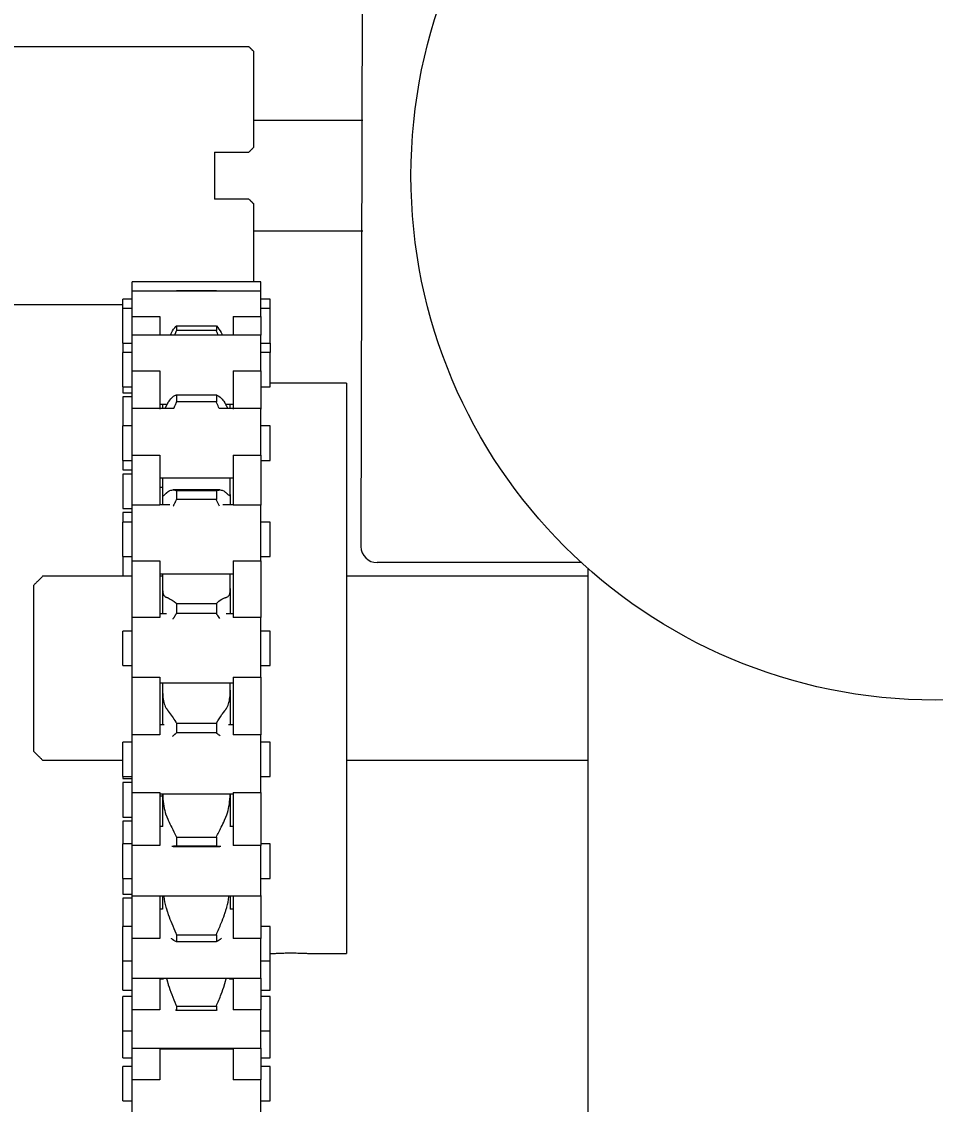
# Model space of a CAD drawing. Header units: inches. Extents: x 1 to 12.5, y 7.3 to 19.7.
# Drawn here: x 5.149 to 6.701, y 14.527 to 16.365 of the extents above; entities that cross this region are included whole.
import ezdxf

# ---------------------------------------------------------------- set-up
doc = ezdxf.new("R2010")
doc.units = ezdxf.units.IN
doc.header["$MEASUREMENT"] = 0
doc.header["$PDSIZE"] = -1
doc.layers.add('DIM', color=1, linetype='Continuous')
doc.styles.add('SLDTEXTSTYLE0', font='ARIAL.TTF', dxfattribs={"width": 0.7})
doc.dimstyles.new('SLDDIMSTYLE0', dxfattribs={"dimtxt": 0.125, "dimasz": 0.15, "dimexe": 0, "dimexo": 0.0625, "dimgap": 0.03125, "dimtad": 0, "dimtih": 1, "dimtoh": 1, "dimdec": 3, "dimlfac": 4, "dimrnd": 1e-09, "dimzin": 12, "dimdsep": 46, "dimtxsty": 'SLDTEXTSTYLE0', "dimsah": 1, "dimcen": 0.09, "dimadec": 0, "dimazin": 0, "dimtfac": 1, "dimtdec": 3, "dimtofl": 0, "dimtmove": 0, "dimatfit": 3, "dimfxl": 0, "dimtolj": 1, "dimtzin": 12, "dimarcsym": 0})

# ---------------------------------------------------------------- blocks, each defined once
blk = doc.blocks.new('*D8')
at = {"color": 0, "linetype": 'ByBlock', "lineweight": -2}
for p, q in [((4.7014, 13.9999), (4.7014, 19.4123)), ((4.8514, 19.4123), (6.2126, 19.4123)), ((8.5514, 19.4123), (7.1902, 19.4123)), ((8.7014, 14.0274), (8.7014, 19.4123))]:
    blk.add_line(p, q, dxfattribs=at)
at = {"color": 0, "linetype": 'ByBlock'}
for points in [[(4.7014, 19.4123), (4.8514, 19.3873), (4.8514, 19.4373)], [(8.7014, 19.4123), (8.5514, 19.3873), (8.5514, 19.4373)]]:
    blk.add_solid(points, dxfattribs=at)
at = {"layer": 'DEFPOINTS', "color": 0, "linetype": 'ByBlock'}
for p in [(8.7014, 13.9649), (4.7014, 13.9374)]:
    blk.add_point(p, dxfattribs=at)
at = {"color": 0, "linetype": 'ByBlock', "insert": (6.7014, 19.4123), "char_height": 0.125, "attachment_point": 5, "style": 'SLDTEXTSTYLE0'}
blk.add_mtext('16\\PSHAFT LENGTH', dxfattribs=at)

msp = doc.modelspace()

# ---------------------------------------------------------------- linework, layer by layer
at = {"color": 7, "linetype": 'Continuous', "lineweight": 15}
for p, q in [((5.728869, 16.954515), (5.725746, 15.473856)), ((5.543062, 16.314732), (5.543062, 16.150982)), ((5.476812, 16.143482), (5.476812, 16.063482)), ((5.476812, 16.143482), (5.535563, 16.143482)), ((5.535563, 16.063482), (5.476812, 16.063482)), ((5.543062, 16.055983), (5.543062, 15.923257)), ((5.33687, 15.907055), (5.33687, 15.923257)), ((5.55587, 15.907055), (5.55587, 15.923257)), ((5.33687, 15.864464), (5.33687, 15.907055)), ((5.412371, 15.908435), (5.412371, 15.907055)), ((5.412371, 15.908435), (5.480121, 15.908435)), ((5.480121, 15.908435), (5.480121, 15.907055)), ((5.55587, 15.864464), (5.55587, 15.907055)), ((5.321371, 15.877682), (5.321371, 15.893881)), ((5.57137, 15.877682), (5.57137, 15.893881)), ((5.321371, 15.819181), (5.321371, 15.877682)), ((5.57137, 15.819181), (5.57137, 15.877682)), ((5.33687, 15.864464), (5.383869, 15.864464)), ((5.33687, 15.832758), (5.33687, 15.864464)), ((5.383869, 15.864464), (5.383869, 15.832758)), ((5.412371, 15.848293), (5.412371, 15.840608)), ((5.412371, 15.848293), (5.480121, 15.848293)), ((5.480121, 15.848293), (5.480121, 15.840608)), ((5.50887, 15.864464), (5.55587, 15.864464)), ((5.50887, 15.864464), (5.50887, 15.832758)), ((5.55587, 15.864464), (5.55587, 15.832758)), ((5.33687, 15.771762), (5.33687, 15.832758)), ((5.480121, 15.840608), (5.412371, 15.840608)), ((5.55587, 15.771762), (5.55587, 15.832758)), ((5.321371, 15.819181), (5.321371, 15.804036)), ((5.57137, 15.819181), (5.57137, 15.804036)), ((5.321371, 15.804036), (5.321371, 15.803383)), ((5.321371, 15.744884), (5.321371, 15.803383)), ((5.57137, 15.804036), (5.57137, 15.803383)), ((5.57137, 15.744884), (5.57137, 15.803383)), ((5.33687, 15.771762), (5.383869, 15.771762)), ((5.33687, 15.706936), (5.33687, 15.771762)), ((5.383869, 15.771762), (5.383869, 15.706936)), ((5.50887, 15.771762), (5.55587, 15.771762)), ((5.50887, 15.771762), (5.50887, 15.706936)), ((5.55587, 15.771762), (5.55587, 15.706936)), ((5.321371, 15.744884), (5.321371, 15.734774)), ((5.701371, 15.751356), (5.701371, 14.782607)), ((5.321371, 15.727786), (5.321371, 15.678411)), ((5.412371, 15.73125), (5.412371, 15.71928)), ((5.412371, 15.73125), (5.480121, 15.73125)), ((5.480121, 15.71928), (5.412371, 15.71928)), ((5.480121, 15.73125), (5.480121, 15.71928)), ((5.33687, 15.628624), (5.33687, 15.707786)), ((5.388869, 15.715509), (5.388869, 15.707786)), ((5.50362, 15.707786), (5.50362, 15.715509)), ((5.55587, 15.628624), (5.55587, 15.707786)), ((5.321371, 15.619909), (5.321371, 15.678411)), ((5.57137, 15.619909), (5.57137, 15.678411)), ((5.33687, 15.628624), (5.383869, 15.628624)), ((5.33687, 15.54399), (5.33687, 15.628624)), ((5.383869, 15.628624), (5.383869, 15.54399)), ((5.50887, 15.628624), (5.55587, 15.628624)), ((5.50887, 15.628624), (5.50887, 15.54399)), ((5.55587, 15.628624), (5.55587, 15.54399)), ((5.321371, 15.619909), (5.321371, 15.60757)), ((5.321371, 15.60757), (5.321371, 15.603799)), ((5.321371, 15.596811), (5.321371, 15.542083)), ((5.388869, 15.590536), (5.388869, 15.561984)), ((5.50362, 15.561984), (5.50362, 15.590536)), ((5.388869, 15.561984), (5.388869, 15.544624)), ((5.412371, 15.568759), (5.412371, 15.553675)), ((5.412371, 15.568759), (5.480121, 15.568759)), ((5.480121, 15.553675), (5.412371, 15.553675)), ((5.480121, 15.568759), (5.480121, 15.553675)), ((5.50362, 15.561984), (5.50362, 15.544624)), ((5.321371, 15.542083), (5.321371, 15.538311)), ((5.383869, 15.54399), (5.33687, 15.54399)), ((5.33687, 15.44935), (5.33687, 15.54399)), ((5.55587, 15.54399), (5.50887, 15.54399)), ((5.55587, 15.44935), (5.55587, 15.54399)), ((5.321371, 15.531323), (5.321371, 15.515249)), ((5.321371, 15.456749), (5.321371, 15.515249)), ((5.57137, 15.456749), (5.57137, 15.515249)), ((5.321371, 15.456749), (5.321371, 15.423232)), ((5.33687, 15.44935), (5.383869, 15.44935)), ((5.33687, 15.353366), (5.33687, 15.44935)), ((5.383869, 15.44935), (5.383869, 15.353366)), ((5.50887, 15.44935), (5.55587, 15.44935)), ((5.50887, 15.44935), (5.50887, 15.353366)), ((5.55587, 15.44935), (5.55587, 15.353366)), ((6.100206, 15.446356), (5.753244, 15.446356)), ((5.388869, 15.427374), (5.388869, 15.40249)), ((5.50362, 15.40249), (5.50362, 15.427374)), ((6.110869, 15.436756), (6.110869, 14.448232)), ((5.17012, 15.125732), (5.17012, 15.408233)), ((5.17012, 15.125732), (5.17012, 15.408233)), ((5.388869, 15.40249), (5.388869, 15.35958)), ((5.50362, 15.40249), (5.50362, 15.35958)), ((5.412371, 15.376729), (5.412371, 15.360009)), ((5.412371, 15.376729), (5.480121, 15.376729)), ((5.480121, 15.376729), (5.480121, 15.360009)), ((5.383869, 15.353366), (5.33687, 15.353366)), ((5.33687, 15.251855), (5.33687, 15.353366)), ((5.480121, 15.360009), (5.412371, 15.360009)), ((5.55587, 15.353366), (5.50887, 15.353366)), ((5.55587, 15.251855), (5.55587, 15.353366)), ((5.321371, 15.271705), (5.321371, 15.330204)), ((5.57137, 15.271705), (5.57137, 15.330204)), ((5.33687, 15.251855), (5.383869, 15.251855)), ((5.33687, 15.15411), (5.33687, 15.251855)), ((5.383869, 15.251855), (5.383869, 15.15411)), ((5.388869, 15.24233), (5.388869, 15.229731)), ((5.50362, 15.229731), (5.50362, 15.24233)), ((5.50887, 15.251855), (5.55587, 15.251855)), ((5.50887, 15.251855), (5.50887, 15.15411)), ((5.55587, 15.251855), (5.55587, 15.15411)), ((5.388869, 15.229731), (5.388869, 15.171142)), ((5.50362, 15.229731), (5.50362, 15.171142)), ((5.412371, 15.173956), (5.412371, 15.157234)), ((5.412371, 15.173956), (5.480121, 15.173956)), ((5.480121, 15.173956), (5.480121, 15.157234)), ((5.383869, 15.15411), (5.33687, 15.15411)), ((5.33687, 15.055871), (5.33687, 15.15411)), ((5.480121, 15.157234), (5.412371, 15.157234)), ((5.55587, 15.15411), (5.50887, 15.15411)), ((5.55587, 15.055871), (5.55587, 15.15411)), ((5.321371, 15.083268), (5.321371, 15.141767)), ((5.57137, 15.083268), (5.57137, 15.141767)), ((5.321371, 15.083268), (5.321371, 15.079895)), ((5.321371, 15.072909), (5.321371, 15.018181)), ((5.33687, 15.055871), (5.383869, 15.055871)), ((5.33687, 14.96613), (5.33687, 15.055871)), ((5.383869, 15.055871), (5.383869, 14.96613)), ((5.50887, 15.055871), (5.55587, 15.055871)), ((5.50887, 15.055871), (5.50887, 14.96613)), ((5.55587, 15.055871), (5.55587, 14.96613)), ((5.388869, 15.053892), (5.388869, 14.998136)), ((5.50362, 15.053892), (5.50362, 14.998136)), ((5.321371, 15.018181), (5.321371, 15.014408)), ((5.321371, 15.007422), (5.321371, 14.968761)), ((5.321371, 14.910262), (5.321371, 14.968761)), ((5.383869, 14.96613), (5.33687, 14.96613)), ((5.33687, 14.880886), (5.33687, 14.96613)), ((5.412371, 14.980288), (5.412371, 14.965203)), ((5.412371, 14.980288), (5.480121, 14.980288)), ((5.480121, 14.965203), (5.412371, 14.965203)), ((5.480121, 14.980288), (5.480121, 14.965203)), ((5.55587, 14.96613), (5.50887, 14.96613)), ((5.55587, 14.880886), (5.55587, 14.96613)), ((5.57137, 14.910262), (5.57137, 14.968761)), ((5.321371, 14.910262), (5.321371, 14.887206)), ((5.321371, 14.887206), (5.321371, 14.883432)), ((5.321371, 14.876446), (5.321371, 14.828476)), ((5.33687, 14.808213), (5.33687, 14.88098)), ((5.383869, 14.88098), (5.383869, 14.808213)), ((5.388869, 14.880886), (5.388869, 14.857852)), ((5.50362, 14.880886), (5.50362, 14.857852)), ((5.50887, 14.88098), (5.50887, 14.808213)), ((5.55587, 14.88098), (5.55587, 14.808213)), ((5.321371, 14.769977), (5.321371, 14.828476)), ((5.57137, 14.769977), (5.57137, 14.828476)), ((5.383869, 14.808213), (5.33687, 14.808213)), ((5.33687, 14.740602), (5.33687, 14.808213)), ((5.412371, 14.814685), (5.480121, 14.814685)), ((5.412371, 14.814685), (5.412371, 14.802715)), ((5.480121, 14.802715), (5.412371, 14.802715)), ((5.480121, 14.814685), (5.480121, 14.802715)), ((5.55587, 14.808213), (5.50887, 14.808213)), ((5.55587, 14.740602), (5.55587, 14.808213)), ((5.321371, 14.720662), (5.321371, 14.769977)), ((5.57137, 14.720662), (5.57137, 14.769977)), ((5.33687, 14.687075), (5.33687, 14.740602)), ((5.383869, 14.740602), (5.383869, 14.687075)), ((5.388869, 14.740602), (5.388869, 14.739088)), ((5.50362, 14.739088), (5.50362, 14.740602)), ((5.50887, 14.740602), (5.50887, 14.687075)), ((5.55587, 14.740602), (5.55587, 14.687075)), ((5.321371, 14.651214), (5.321371, 14.709713)), ((5.57137, 14.651214), (5.57137, 14.709713)), ((5.412371, 14.693355), (5.412371, 14.685669)), ((5.412371, 14.693355), (5.480121, 14.693355)), ((5.480121, 14.693355), (5.480121, 14.685669)), ((5.383869, 14.687075), (5.33687, 14.687075)), ((5.33687, 14.621838), (5.33687, 14.687075)), ((5.480121, 14.685669), (5.412371, 14.685669)), ((5.55587, 14.687075), (5.50887, 14.687075)), ((5.55587, 14.621838), (5.55587, 14.687075)), ((5.321371, 14.605834), (5.321371, 14.651214)), ((5.57137, 14.605834), (5.57137, 14.651214)), ((5.33687, 14.568312), (5.33687, 14.621838)), ((5.383869, 14.621838), (5.383869, 14.568312)), ((5.388869, 14.621838), (5.388869, 14.620325)), ((5.50362, 14.620325), (5.50362, 14.621838)), ((5.50887, 14.621838), (5.50887, 14.568312)), ((5.55587, 14.621838), (5.55587, 14.568312)), ((5.321371, 14.53245), (5.321371, 14.59095)), ((5.57137, 14.53245), (5.57137, 14.59095)), ((5.383869, 14.568312), (5.33687, 14.568312)), ((5.33687, 14.503075), (5.33687, 14.568312)), ((5.55587, 14.568312), (5.50887, 14.568312)), ((5.55587, 14.503075), (5.55587, 14.568312))]:
    msp.add_line(p, q, dxfattribs=at)
msp.add_circle((6.70137, 16.103481), 0.890625, dxfattribs=at)
msp.add_arc((5.753247, 15.473857), 0.027501, 180.001408, 269.993702, dxfattribs=at)
for points in [[(5.535563, 16.322232), (4.238061, 16.322232)], [(5.543062, 16.314732), (5.535563, 16.322232)], [(5.728869, 16.197107), (5.543062, 16.197107)], [(5.535563, 16.143482), (5.543062, 16.150982)], [(5.535563, 16.063482), (5.543062, 16.055983)], [(5.543062, 16.009857), (5.728869, 16.009857)], [(5.55587, 15.923257), (5.33687, 15.923257)], [(5.55587, 15.907055), (5.33687, 15.907055)], [(4.238061, 15.884732), (5.321371, 15.884732)], [(5.33687, 15.893881), (5.321371, 15.893881)], [(5.57137, 15.893881), (5.55587, 15.893881)], [(5.33687, 15.877682), (5.321371, 15.877682)], [(5.57137, 15.877682), (5.55587, 15.877682)], [(5.55587, 15.832758), (5.33687, 15.832758)], [(5.412371, 15.840608), (5.409168, 15.832758)], [(5.321371, 15.819181), (5.33687, 15.819181)], [(5.55587, 15.819181), (5.57137, 15.819181)], [(5.33687, 15.803383), (5.321371, 15.803383)], [(5.57137, 15.803383), (5.55587, 15.803383)], [(5.321371, 15.744884), (5.33687, 15.744884)], [(5.55587, 15.744884), (5.57137, 15.744884)], [(5.701371, 15.751356), (5.57137, 15.751356)], [(5.321371, 15.734774), (5.33687, 15.734774)], [(5.33687, 15.727786), (5.321371, 15.727786)], [(5.394525, 15.711036), (5.398479, 15.718578)], [(5.412371, 15.71928), (5.407506, 15.707786)], [(5.494011, 15.718578), (5.497967, 15.711036)], [(5.40741, 15.707786), (5.33687, 15.707786)], [(5.383869, 15.715509), (5.396869, 15.715509)], [(5.393251, 15.707786), (5.394525, 15.711036)], [(5.55587, 15.707786), (5.485079, 15.707786)], [(5.49562, 15.715509), (5.50887, 15.715509)], [(5.497967, 15.711036), (5.499244, 15.707786)], [(5.33687, 15.678411), (5.321371, 15.678411)], [(5.57137, 15.678411), (5.55587, 15.678411)], [(5.321371, 15.619909), (5.33687, 15.619909)], [(5.55587, 15.619909), (5.57137, 15.619909)], [(5.321371, 15.603799), (5.33687, 15.603799)], [(5.33687, 15.596811), (5.321371, 15.596811)], [(5.383869, 15.590536), (5.50887, 15.590536)], [(5.383869, 15.574424), (5.388869, 15.574424)], [(5.394525, 15.563932), (5.398479, 15.567257)], [(5.485948, 15.569815), (5.406512, 15.569815)], [(5.412371, 15.553675), (5.406781, 15.542249)], [(5.494011, 15.567257), (5.497967, 15.563932)], [(5.503353, 15.55998), (5.50362, 15.561984)], [(5.321371, 15.538311), (5.33687, 15.538311)], [(5.401105, 15.544624), (5.383869, 15.544624)], [(5.50887, 15.544624), (5.491385, 15.544624)], [(5.33687, 15.531323), (5.321371, 15.531323)], [(5.33687, 15.515249), (5.321371, 15.515249)], [(5.57137, 15.515249), (5.55587, 15.515249)], [(5.321371, 15.456749), (5.33687, 15.456749)], [(5.55587, 15.456749), (5.57137, 15.456749)], [(5.383869, 15.427374), (5.50887, 15.427374)], [(5.18512, 15.423232), (5.17012, 15.408233)], [(5.18512, 15.423232), (5.17012, 15.408233)], [(5.33687, 15.423232), (5.18512, 15.423232)], [(5.33687, 15.423232), (5.18512, 15.423232)], [(5.388869, 15.423232), (5.383869, 15.423232)], [(5.388869, 15.423232), (5.383869, 15.423232)], [(5.990621, 15.423232), (5.701371, 15.423232)], [(6.110869, 15.423232), (5.701371, 15.423232)], [(5.394525, 15.38776), (5.398479, 15.386543)], [(5.494011, 15.386543), (5.497967, 15.38776)], [(5.503353, 15.396455), (5.50362, 15.40249)], [(5.395525, 15.35958), (5.383869, 15.35958)], [(5.412371, 15.360009), (5.406117, 15.35032)], [(5.50887, 15.35958), (5.496967, 15.35958)], [(5.33687, 15.330204), (5.321371, 15.330204)], [(5.57137, 15.330204), (5.55587, 15.330204)], [(5.321371, 15.271705), (5.33687, 15.271705)], [(5.55587, 15.271705), (5.57137, 15.271705)], [(5.383869, 15.24233), (5.50887, 15.24233)], [(5.503353, 15.220257), (5.50362, 15.229731)], [(5.394525, 15.199766), (5.398479, 15.194123)], [(5.494011, 15.194123), (5.497967, 15.199766)], [(5.39154, 15.171142), (5.383869, 15.171142)], [(5.50887, 15.171142), (5.50095, 15.171142)], [(5.412371, 15.157234), (5.405434, 15.151074)], [(5.33687, 15.141767), (5.321371, 15.141767)], [(5.57137, 15.141767), (5.55587, 15.141767)], [(5.17012, 15.125732), (5.18512, 15.110733)], [(5.17012, 15.125732), (5.18512, 15.110733)], [(5.18512, 15.110733), (5.321371, 15.110733)], [(5.18512, 15.110733), (5.321371, 15.110733)], [(5.701371, 15.110733), (6.110869, 15.110733)], [(5.701371, 15.110733), (6.110869, 15.110733)], [(5.321371, 15.083268), (5.33687, 15.083268)], [(5.321371, 15.079895), (5.33687, 15.079895)], [(5.55587, 15.083268), (5.57137, 15.083268)], [(5.33687, 15.072909), (5.321371, 15.072909)], [(5.383869, 15.053892), (5.50887, 15.053892)], [(5.383869, 15.050523), (5.388869, 15.050523)], [(5.388963, 15.053892), (5.389137, 15.048634)], [(5.503353, 15.048634), (5.50347, 15.053892)], [(5.321371, 15.014408), (5.33687, 15.014408)], [(5.33687, 15.007422), (5.321371, 15.007422)], [(5.394525, 15.018352), (5.398479, 15.008837)], [(5.494011, 15.008837), (5.497967, 15.018352)], [(5.38943, 14.998136), (5.383869, 14.998136)], [(5.50887, 14.998136), (5.503059, 14.998136)], [(5.33687, 14.968761), (5.321371, 14.968761)], [(5.412371, 14.965203), (5.404766, 14.964406)], [(5.406542, 14.964147), (5.485978, 14.964147)], [(5.57137, 14.968761), (5.55587, 14.968761)], [(5.321371, 14.910262), (5.33687, 14.910262)], [(5.55587, 14.910262), (5.57137, 14.910262)], [(5.321371, 14.883432), (5.33687, 14.883432)], [(5.33687, 14.876446), (5.321371, 14.876446)], [(5.33687, 14.880886), (5.55587, 14.880886)], [(5.388869, 14.857852), (5.383869, 14.857852)], [(5.394525, 14.861275), (5.398479, 14.848819)], [(5.494011, 14.848819), (5.497967, 14.861275)], [(5.50887, 14.857852), (5.50362, 14.857852)], [(5.33687, 14.828476), (5.321371, 14.828476)], [(5.57137, 14.828476), (5.55587, 14.828476)], [(5.57137, 14.782607), (5.575892, 14.782607)], [(5.639746, 14.782607), (5.701371, 14.782607)], [(5.321371, 14.769977), (5.33687, 14.769977)], [(5.55587, 14.769977), (5.57137, 14.769977)], [(5.33687, 14.740602), (5.55587, 14.740602)], [(5.39013, 14.739088), (5.383869, 14.739088)], [(5.39013, 14.739088), (5.389916, 14.740602)], [(5.395447, 14.740602), (5.398479, 14.729735)], [(5.494011, 14.729735), (5.497043, 14.740602)], [(5.502583, 14.740602), (5.502372, 14.739088)], [(5.50887, 14.739088), (5.502372, 14.739088)], [(5.321371, 14.720662), (5.33687, 14.720662)], [(5.33687, 14.709713), (5.321371, 14.709713)], [(5.55587, 14.720662), (5.57137, 14.720662)], [(5.57137, 14.709713), (5.55587, 14.709713)], [(5.412371, 14.685669), (5.411374, 14.687021)], [(5.481165, 14.686824), (5.480121, 14.685669)], [(5.321371, 14.651214), (5.33687, 14.651214)], [(5.55587, 14.651214), (5.57137, 14.651214)], [(5.33687, 14.621838), (5.55587, 14.621838)], [(5.50887, 14.620325), (5.383869, 14.620325)], [(5.321371, 14.605834), (5.33687, 14.605834)], [(5.55587, 14.605834), (5.57137, 14.605834)], [(5.33687, 14.59095), (5.321371, 14.59095)], [(5.57137, 14.59095), (5.55587, 14.59095)], [(5.321371, 14.53245), (5.33687, 14.53245)], [(5.55587, 14.53245), (5.57137, 14.53245)]]:
    msp.add_open_spline(points, degree=1, dxfattribs=at)
for points, knots in [([(5.401992, 15.832758), (5.402748, 15.834364), (5.405189, 15.839553), (5.409002, 15.844604), (5.41202, 15.847909), (5.412371, 15.848293)], [0, 0, 0, 0, 0.28368866, 0.91672096, 1, 1, 1, 1]), ([(5.480121, 15.848293), (5.483142, 15.844711), (5.487204, 15.839894), (5.489848, 15.834214), (5.490526, 15.832758)], [0, 0, 0, 0, 0.74369914, 1, 1, 1, 1]), ([(5.483371, 15.832758), (5.482651, 15.834574), (5.481606, 15.837207), (5.480473, 15.839803), (5.480121, 15.840608)], [0, 0, 0, 0, 0.689738007, 1, 1, 1, 1]), ([(5.398479, 15.718578), (5.400284, 15.721208), (5.403687, 15.726167), (5.409067, 15.72991), (5.41202, 15.731108), (5.412371, 15.73125)], [0, 0, 0, 0, 0.49882273, 0.94046591, 1, 1, 1, 1]), ([(5.480121, 15.73125), (5.483071, 15.729641), (5.488745, 15.726546), (5.492303, 15.721162), (5.494011, 15.718578)], [0, 0, 0, 0, 0.5199882, 1, 1, 1, 1]), ([(5.485004, 15.707786), (5.483738, 15.710821), (5.482136, 15.714663), (5.480471, 15.718478), (5.480121, 15.71928)], [0, 0, 0, 0, 0.789952795, 1, 1, 1, 1]), ([(5.388869, 15.561984), (5.388856, 15.561584), (5.388832, 15.560899), (5.389047, 15.56025), (5.389137, 15.55998)], [0, 0, 0, 0, 0.58357988, 1, 1, 1, 1]), ([(5.38959, 15.560145), (5.390017, 15.560283), (5.392031, 15.560933), (5.393426, 15.56261), (5.394525, 15.563932)], [0, 0, 0, 0, 0.21196207, 1, 1, 1, 1]), ([(5.398479, 15.567257), (5.400388, 15.568272), (5.404396, 15.570401), (5.409464, 15.569696), (5.412023, 15.568871), (5.412371, 15.568759)], [0, 0, 0, 0, 0.440116049, 0.923890216, 1, 1, 1, 1]), ([(5.480121, 15.568759), (5.482939, 15.569444), (5.48782, 15.57063), (5.492172, 15.568259), (5.494011, 15.567257)], [0, 0, 0, 0, 0.57746964, 1, 1, 1, 1]), ([(5.485708, 15.542249), (5.484194, 15.545339), (5.482328, 15.549146), (5.48047, 15.552958), (5.480121, 15.553675)], [0, 0, 0, 0, 0.81178095, 1, 1, 1, 1]), ([(5.497967, 15.563932), (5.499048, 15.562641), (5.500442, 15.560976), (5.502445, 15.560305), (5.502895, 15.560154)], [0, 0, 0, 0, 0.77547974, 1, 1, 1, 1]), ([(5.388869, 15.40249), (5.388871, 15.401557), (5.388873, 15.399541), (5.389045, 15.397533), (5.389137, 15.396455)], [0, 0, 0, 0, 0.46325294, 1, 1, 1, 1]), ([(5.389137, 15.396455), (5.389447, 15.394406), (5.390008, 15.390689), (5.393126, 15.388668), (5.394525, 15.38776)], [0, 0, 0, 0, 0.55132635, 1, 1, 1, 1]), ([(5.398479, 15.386543), (5.403029, 15.383988), (5.40804, 15.381174), (5.412006, 15.377103), (5.412371, 15.376729)], [0, 0, 0, 0, 0.908047074, 1, 1, 1, 1]), ([(5.480121, 15.376729), (5.48299, 15.37961), (5.48709, 15.383725), (5.492413, 15.385892), (5.494011, 15.386543)], [0, 0, 0, 0, 0.69996758, 1, 1, 1, 1]), ([(5.497967, 15.38776), (5.499333, 15.388634), (5.50246, 15.390635), (5.503031, 15.394358), (5.503353, 15.396455)], [0, 0, 0, 0, 0.43668013, 1, 1, 1, 1]), ([(5.485971, 15.351399), (5.484345, 15.353635), (5.482303, 15.356444), (5.480491, 15.359405), (5.480121, 15.360009)], [0, 0, 0, 0, 0.7958515, 1, 1, 1, 1]), ([(5.388869, 15.229731), (5.388873, 15.228351), (5.388881, 15.225191), (5.389045, 15.222036), (5.389137, 15.220257)], [0, 0, 0, 0, 0.43649828, 1, 1, 1, 1]), ([(5.389137, 15.220257), (5.389475, 15.216416), (5.390105, 15.209268), (5.393127, 15.202771), (5.394525, 15.199766)], [0, 0, 0, 0, 0.53744119, 1, 1, 1, 1]), ([(5.497967, 15.199766), (5.499332, 15.202684), (5.502367, 15.209173), (5.503003, 15.216323), (5.503353, 15.220257)], [0, 0, 0, 0, 0.44965844, 1, 1, 1, 1]), ([(5.398479, 15.194123), (5.402882, 15.188098), (5.407704, 15.181502), (5.411998, 15.174558), (5.412371, 15.173956)], [0, 0, 0, 0, 0.91324394, 1, 1, 1, 1]), ([(5.480121, 15.173956), (5.483191, 15.178816), (5.487555, 15.185726), (5.492534, 15.192202), (5.494011, 15.194123)], [0, 0, 0, 0, 0.70336728, 1, 1, 1, 1]), ([(5.486633, 15.152439), (5.48472, 15.153536), (5.482351, 15.154895), (5.480482, 15.156855), (5.480121, 15.157234)], [0, 0, 0, 0, 0.807055202, 1, 1, 1, 1]), ([(5.389137, 15.048634), (5.389509, 15.043287), (5.390224, 15.032998), (5.393129, 15.023105), (5.394525, 15.018352)], [0, 0, 0, 0, 0.51958519, 1, 1, 1, 1]), ([(5.497967, 15.018352), (5.49933, 15.022974), (5.502246, 15.032862), (5.502968, 15.043152), (5.503353, 15.048634)], [0, 0, 0, 0, 0.46730292, 1, 1, 1, 1]), ([(5.398479, 15.008837), (5.400433, 15.004776), (5.404675, 14.995958), (5.40936, 14.986468), (5.412022, 14.981005), (5.412371, 14.980288)], [0, 0, 0, 0, 0.425836748, 0.924600811, 1, 1, 1, 1]), ([(5.480121, 14.980288), (5.482889, 14.985926), (5.487553, 14.995426), (5.492144, 15.004961), (5.494011, 15.008837)], [0, 0, 0, 0, 0.59355344, 1, 1, 1, 1]), ([(5.487743, 14.964326), (5.485511, 14.964305), (5.482908, 14.964281), (5.480469, 14.965088), (5.480121, 14.965203)], [0, 0, 0, 0, 0.85744834, 1, 1, 1, 1]), ([(5.390712, 14.880886), (5.390753, 14.880396), (5.391319, 14.873756), (5.392983, 14.867276), (5.394525, 14.861275)], [0, 0, 0, 0, 0.07390945, 1, 1, 1, 1]), ([(5.497967, 14.861275), (5.499467, 14.867116), (5.501131, 14.873593), (5.501699, 14.880233), (5.501755, 14.880886)], [0, 0, 0, 0, 0.90154486, 1, 1, 1, 1]), ([(5.398479, 14.848819), (5.400404, 14.843728), (5.404442, 14.833053), (5.409282, 14.821757), (5.412021, 14.815486), (5.412371, 14.814685)], [0, 0, 0, 0, 0.44299409, 0.9288638, 1, 1, 1, 1]), ([(5.480121, 14.814685), (5.482942, 14.821183), (5.487836, 14.832455), (5.492174, 14.843951), (5.494011, 14.848819)], [0, 0, 0, 0, 0.57649848, 1, 1, 1, 1]), ([(5.412371, 14.802715), (5.409265, 14.804155), (5.406009, 14.805664), (5.403892, 14.80841), (5.403794, 14.808537)], [0, 0, 0, 0, 0.95382676, 1, 1, 1, 1]), ([(5.488632, 14.808537), (5.488467, 14.808322), (5.486591, 14.805877), (5.483414, 14.80406), (5.48047, 14.802858), (5.480121, 14.802715)], [0, 0, 0, 0, 0.07829173, 0.89077223, 1, 1, 1, 1]), ([(5.575892, 14.782633), (5.576041, 14.782642), (5.577579, 14.782739), (5.581523, 14.782985), (5.588479, 14.783316), (5.597595, 14.783607), (5.60784, 14.783709), (5.618052, 14.783597), (5.627088, 14.783304), (5.633935, 14.782966), (5.637904, 14.78273), (5.639499, 14.782623), (5.639746, 14.782607)], [0, 0, 0, 0, 0.00699141, 0.07236987, 0.18553784, 0.33390155, 0.50056273, 0.66649106, 0.8133522, 0.92494292, 0.98836971, 1, 1, 1, 1]), ([(5.398479, 14.729735), (5.40038, 14.724112), (5.404259, 14.712641), (5.409211, 14.700628), (5.412021, 14.694161), (5.412371, 14.693355)], [0, 0, 0, 0, 0.45696309, 0.93230805, 1, 1, 1, 1]), ([(5.480121, 14.693355), (5.48298, 14.700082), (5.488062, 14.712038), (5.4922, 14.72435), (5.494011, 14.729735)], [0, 0, 0, 0, 0.5626486, 1, 1, 1, 1])]:
    msp.add_open_spline(points, degree=3, knots=knots, dxfattribs=at)

# ---------------------------------------------------------------- dimensions: what is measured, and where the dimension line sits
at = {"layer": 'DIM'}
dim = msp.add_linear_dim(base=(8.70137, 19.412297), p1=(4.70137, 13.937356), p2=(8.70137, 13.964915), text='<>\\PSHAFT LENGTH', dimstyle='SLDDIMSTYLE0', override={"dimdec": 4, "dimlunit": 5, "dimfrac": 2}, dxfattribs=at)
dim.commit()
dim.dimension.update_dxf_attribs({"geometry": '*D8', "text_midpoint": (6.70137, 19.412297)})

doc.saveas('drawing.dxf')
